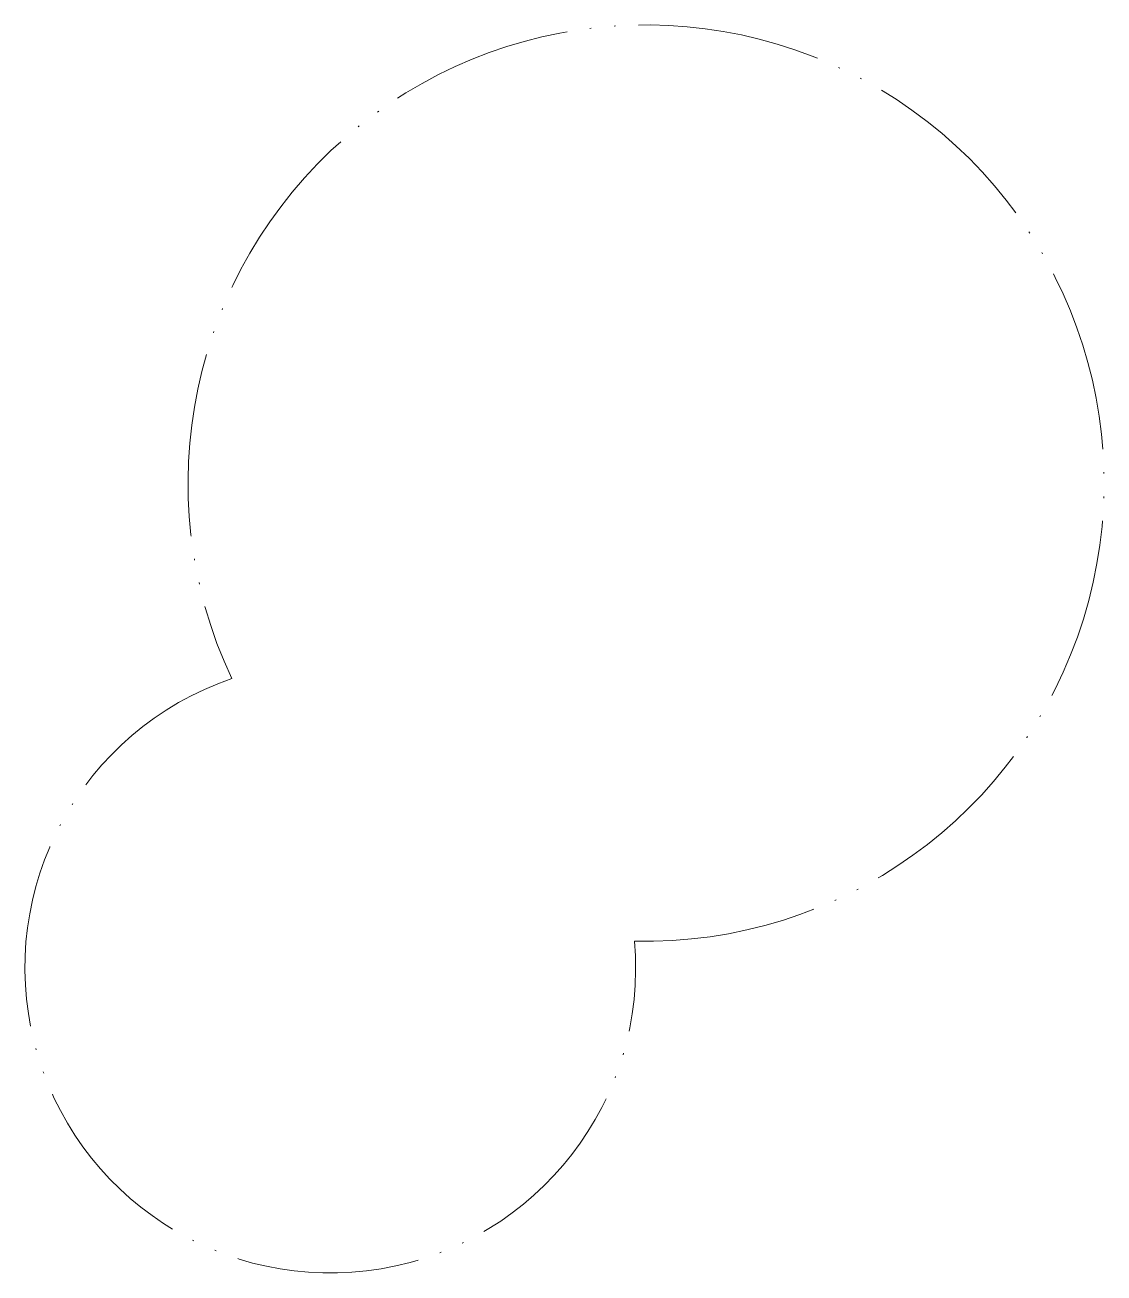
# Model space of a CAD drawing. Header units: millimetres. Extents: x 230.9 to 301.6, y 1.1 to 82.8.
import ezdxf

# ---------------------------------------------------------------- set-up
doc = ezdxf.new("R2010")
doc.units = ezdxf.units.MM
doc.header["$LTSCALE"] = 0.5
doc.header["$MEASUREMENT"] = 0
doc.linetypes.add('ACAD_ISO05W100', pattern=[33, 24, -3, 0, -3, 0, -3])
doc.layers.add('MistaFine2Pt', color=7, linetype='ACAD_ISO05W100', lineweight=18)

msp = doc.modelspace()

# ---------------------------------------------------------------- linework, layer by layer
at = {"layer": 'MistaFine2Pt'}
for centre, radius, start, end in [((271.589, 52.807), 30, 268.55486, 205.26265), ((250.909, 21.072), 20, 108.8154, 5.0021)]:
    msp.add_arc(centre, radius, start, end, dxfattribs=at)

doc.saveas('drawing.dxf')
